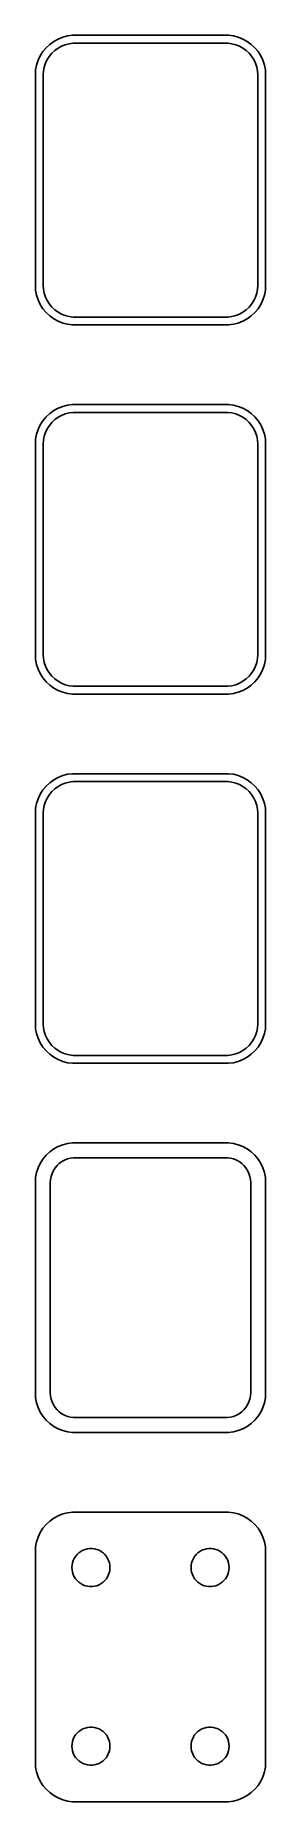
# Model space of a CAD drawing. Header units: metres. Extents: x -14 to 14, y 214 to 437.
import ezdxf

# ---------------------------------------------------------------- set-up
doc = ezdxf.new("R2010")
doc.units = ezdxf.units.M

msp = doc.modelspace()

# ---------------------------------------------------------------- linework, layer by layer
for p, q in [((-11.6289, 436.274), (-12.1791, 435.972)), ((-11.0451, 436.505), (-11.6289, 436.274)), ((-10.4369, 436.661), (-11.0451, 436.505)), ((-9.81395, 436.74), (-10.4369, 436.661)), ((9.81395, 436.74), (-9.81395, 436.74)), ((10.4369, 436.661), (9.81395, 436.74)), ((11.0451, 436.505), (10.4369, 436.661)), ((11.6289, 436.274), (11.0451, 436.505)), ((12.1791, 435.972), (11.6289, 436.274)), ((-13.8815, 434.159), (-14.1489, 433.591)), ((-13.5451, 434.689), (-13.8815, 434.159)), ((-13.1448, 435.173), (-13.5451, 434.689)), ((-12.6871, 435.603), (-13.1448, 435.173)), ((-13.0052, 433.677), (-12.7361, 434.101)), ((-12.7361, 434.101), (-12.4159, 434.488)), ((-12.1791, 435.972), (-12.6871, 435.603)), ((-12.4159, 434.488), (-12.0497, 434.832)), ((-12.0497, 434.832), (-11.6433, 435.127)), ((-11.6433, 435.127), (-11.2031, 435.369)), ((-11.2031, 435.369), (-10.7361, 435.554)), ((-10.7361, 435.554), (-10.2495, 435.679)), ((-10.2495, 435.679), (-9.75116, 435.742)), ((-9.75116, 435.742), (9.75116, 435.742)), ((9.75116, 435.742), (10.2495, 435.679)), ((10.2495, 435.679), (10.7361, 435.554)), ((10.7361, 435.554), (11.2031, 435.369)), ((11.2031, 435.369), (11.6433, 435.127)), ((11.6433, 435.127), (12.0497, 434.832)), ((12.0497, 434.832), (12.4159, 434.488)), ((12.6871, 435.603), (12.1791, 435.972)), ((12.4159, 434.488), (12.7361, 434.101)), ((13.1448, 435.173), (12.6871, 435.603)), ((12.7361, 434.101), (13.0052, 433.677)), ((13.5451, 434.689), (13.1448, 435.173)), ((13.8815, 434.159), (13.5451, 434.689)), ((14.1489, 433.591), (13.8815, 434.159)), ((-14.4606, 432.377), (-14.5, 431.75)), ((-14.5, 431.75), (-14.5, 405.25)), ((-14.3429, 432.993), (-14.4606, 432.377)), ((-14.1489, 433.591), (-14.3429, 432.993)), ((-13.5, 431.75), (-13.4684, 432.251)), ((-13.5, 405.25), (-13.5, 431.75)), ((-13.4684, 432.251), (-13.3743, 432.745)), ((-13.3743, 432.745), (-13.2191, 433.222)), ((-13.2191, 433.222), (-13.0052, 433.677)), ((13.0052, 433.677), (13.2191, 433.222)), ((13.2191, 433.222), (13.3743, 432.745)), ((13.3743, 432.745), (13.4684, 432.251)), ((13.4684, 432.251), (13.5, 431.75)), ((13.5, 431.75), (13.5, 405.25)), ((14.3429, 432.993), (14.1489, 433.591)), ((14.4606, 432.377), (14.3429, 432.993)), ((14.5, 431.75), (14.4606, 432.377)), ((14.5, 405.25), (14.5, 431.75)), ((-14.5, 405.25), (-14.4606, 404.623)), ((-13.4684, 404.749), (-13.5, 405.25)), ((13.5, 405.25), (13.4684, 404.749)), ((14.4606, 404.623), (14.5, 405.25)), ((-14.4606, 404.623), (-14.3429, 404.007)), ((-14.3429, 404.007), (-14.1489, 403.409)), ((-14.1489, 403.409), (-13.8815, 402.841)), ((-13.8815, 402.841), (-13.5451, 402.311)), ((-13.3743, 404.255), (-13.4684, 404.749)), ((-13.2191, 403.778), (-13.3743, 404.255)), ((-13.0052, 403.323), (-13.2191, 403.778)), ((-12.7361, 402.899), (-13.0052, 403.323)), ((-12.4159, 402.512), (-12.7361, 402.899)), ((12.7361, 402.899), (12.4159, 402.512)), ((13.0052, 403.323), (12.7361, 402.899)), ((13.2191, 403.778), (13.0052, 403.323)), ((13.3743, 404.255), (13.2191, 403.778)), ((13.4684, 404.749), (13.3743, 404.255)), ((13.5451, 402.311), (13.8815, 402.841)), ((13.8815, 402.841), (14.1489, 403.409)), ((14.1489, 403.409), (14.3429, 404.007)), ((14.3429, 404.007), (14.4606, 404.623)), ((-13.5451, 402.311), (-13.1448, 401.827)), ((-13.1448, 401.827), (-12.6871, 401.397)), ((-12.6871, 401.397), (-12.1791, 401.028)), ((-12.0497, 402.168), (-12.4159, 402.512)), ((-12.1791, 401.028), (-11.6289, 400.726)), ((-11.6433, 401.873), (-12.0497, 402.168)), ((-11.2031, 401.631), (-11.6433, 401.873)), ((-11.6289, 400.726), (-11.0451, 400.495)), ((-10.7361, 401.446), (-11.2031, 401.631)), ((-11.0451, 400.495), (-10.4369, 400.339)), ((-10.2495, 401.321), (-10.7361, 401.446)), ((-9.75116, 401.258), (-10.2495, 401.321)), ((9.75116, 401.258), (-9.75116, 401.258)), ((10.2495, 401.321), (9.75116, 401.258)), ((10.7361, 401.446), (10.2495, 401.321)), ((10.4369, 400.339), (11.0451, 400.495)), ((11.2031, 401.631), (10.7361, 401.446)), ((11.0451, 400.495), (11.6289, 400.726)), ((11.6433, 401.873), (11.2031, 401.631)), ((11.6289, 400.726), (12.1791, 401.028)), ((12.0497, 402.168), (11.6433, 401.873)), ((12.4159, 402.512), (12.0497, 402.168)), ((12.1791, 401.028), (12.6871, 401.397)), ((12.6871, 401.397), (13.1448, 401.827)), ((13.1448, 401.827), (13.5451, 402.311)), ((-10.4369, 400.339), (-9.81395, 400.26)), ((-9.81395, 400.26), (9.81395, 400.26)), ((9.81395, 400.26), (10.4369, 400.339)), ((-12.1791, 389.472), (-12.6871, 389.103)), ((-11.6289, 389.774), (-12.1791, 389.472)), ((-11.0451, 390.005), (-11.6289, 389.774)), ((-10.4369, 390.161), (-11.0451, 390.005)), ((-9.81395, 390.24), (-10.4369, 390.161)), ((9.81395, 390.24), (-9.81395, 390.24)), ((10.4369, 390.161), (9.81395, 390.24)), ((11.0451, 390.005), (10.4369, 390.161)), ((11.6289, 389.774), (11.0451, 390.005)), ((12.1791, 389.472), (11.6289, 389.774)), ((12.6871, 389.103), (12.1791, 389.472)), ((-13.8815, 387.659), (-14.1489, 387.091)), ((-13.5451, 388.189), (-13.8815, 387.659)), ((-13.1448, 388.673), (-13.5451, 388.189)), ((-13.2191, 386.722), (-13.0052, 387.177)), ((-12.6871, 389.103), (-13.1448, 388.673)), ((-13.0052, 387.177), (-12.7361, 387.601)), ((-12.7361, 387.601), (-12.4159, 387.988)), ((-12.4159, 387.988), (-12.0497, 388.332)), ((-12.0497, 388.332), (-11.6433, 388.627)), ((-11.6433, 388.627), (-11.2031, 388.869)), ((-11.2031, 388.869), (-10.7361, 389.054)), ((-10.7361, 389.054), (-10.2495, 389.179)), ((-10.2495, 389.179), (-9.75116, 389.242)), ((-9.75116, 389.242), (9.75116, 389.242)), ((9.75116, 389.242), (10.2495, 389.179)), ((10.2495, 389.179), (10.7361, 389.054)), ((10.7361, 389.054), (11.2031, 388.869)), ((11.2031, 388.869), (11.6433, 388.627)), ((11.6433, 388.627), (12.0497, 388.332)), ((12.0497, 388.332), (12.4159, 387.988)), ((12.4159, 387.988), (12.7361, 387.601)), ((13.1448, 388.673), (12.6871, 389.103)), ((12.7361, 387.601), (13.0052, 387.177)), ((13.0052, 387.177), (13.2191, 386.722)), ((13.5451, 388.189), (13.1448, 388.673)), ((13.8815, 387.659), (13.5451, 388.189)), ((14.1489, 387.091), (13.8815, 387.659)), ((-14.4606, 385.877), (-14.5, 385.25)), ((-14.5, 385.25), (-14.5, 358.75)), ((-14.3429, 386.493), (-14.4606, 385.877)), ((-14.1489, 387.091), (-14.3429, 386.493)), ((-13.5, 385.25), (-13.4684, 385.751)), ((-13.5, 358.75), (-13.5, 385.25)), ((-13.4684, 385.751), (-13.3743, 386.245)), ((-13.3743, 386.245), (-13.2191, 386.722)), ((13.2191, 386.722), (13.3743, 386.245)), ((13.3743, 386.245), (13.4684, 385.751)), ((13.4684, 385.751), (13.5, 385.25)), ((13.5, 385.25), (13.5, 358.75)), ((14.3429, 386.493), (14.1489, 387.091)), ((14.4606, 385.877), (14.3429, 386.493)), ((14.5, 385.25), (14.4606, 385.877)), ((14.5, 358.75), (14.5, 385.25)), ((-14.5, 358.75), (-14.4606, 358.123)), ((-13.4684, 358.249), (-13.5, 358.75)), ((-13.3743, 357.755), (-13.4684, 358.249)), ((13.4684, 358.249), (13.3743, 357.755)), ((13.5, 358.75), (13.4684, 358.249)), ((14.4606, 358.123), (14.5, 358.75)), ((-14.4606, 358.123), (-14.3429, 357.507)), ((-14.3429, 357.507), (-14.1489, 356.909)), ((-14.1489, 356.909), (-13.8815, 356.341)), ((-13.8815, 356.341), (-13.5451, 355.811)), ((-13.2191, 357.278), (-13.3743, 357.755)), ((-13.0052, 356.823), (-13.2191, 357.278)), ((-12.7361, 356.399), (-13.0052, 356.823)), ((-12.4159, 356.012), (-12.7361, 356.399)), ((-12.0497, 355.668), (-12.4159, 356.012)), ((12.4159, 356.012), (12.0497, 355.668)), ((12.7361, 356.399), (12.4159, 356.012)), ((13.0052, 356.823), (12.7361, 356.399)), ((13.2191, 357.278), (13.0052, 356.823)), ((13.3743, 357.755), (13.2191, 357.278)), ((13.5451, 355.811), (13.8815, 356.341)), ((13.8815, 356.341), (14.1489, 356.909)), ((14.1489, 356.909), (14.3429, 357.507)), ((14.3429, 357.507), (14.4606, 358.123)), ((-13.5451, 355.811), (-13.1448, 355.327)), ((-13.1448, 355.327), (-12.6871, 354.897)), ((-12.6871, 354.897), (-12.1791, 354.528)), ((-12.1791, 354.528), (-11.6289, 354.226)), ((-11.6433, 355.373), (-12.0497, 355.668)), ((-11.2031, 355.131), (-11.6433, 355.373)), ((-11.6289, 354.226), (-11.0451, 353.995)), ((-10.7361, 354.946), (-11.2031, 355.131)), ((-11.0451, 353.995), (-10.4369, 353.839)), ((-10.2495, 354.821), (-10.7361, 354.946)), ((-10.4369, 353.839), (-9.81395, 353.76)), ((-9.75116, 354.758), (-10.2495, 354.821)), ((-9.81395, 353.76), (9.81395, 353.76)), ((9.75116, 354.758), (-9.75116, 354.758)), ((10.2495, 354.821), (9.75116, 354.758)), ((9.81395, 353.76), (10.4369, 353.839)), ((10.7361, 354.946), (10.2495, 354.821)), ((10.4369, 353.839), (11.0451, 353.995)), ((11.2031, 355.131), (10.7361, 354.946)), ((11.0451, 353.995), (11.6289, 354.226)), ((11.6433, 355.373), (11.2031, 355.131)), ((11.6289, 354.226), (12.1791, 354.528)), ((12.0497, 355.668), (11.6433, 355.373)), ((12.1791, 354.528), (12.6871, 354.897)), ((12.6871, 354.897), (13.1448, 355.327)), ((13.1448, 355.327), (13.5451, 355.811)), ((-12.1791, 342.972), (-12.6871, 342.603)), ((-11.6289, 343.274), (-12.1791, 342.972)), ((-11.0451, 343.505), (-11.6289, 343.274)), ((-10.4369, 343.661), (-11.0451, 343.505)), ((-10.7361, 342.554), (-10.2495, 342.679)), ((-9.81395, 343.74), (-10.4369, 343.661)), ((-10.2495, 342.679), (-9.75116, 342.742)), ((9.81395, 343.74), (-9.81395, 343.74)), ((-9.75116, 342.742), (9.75116, 342.742)), ((9.75116, 342.742), (10.2495, 342.679)), ((10.4369, 343.661), (9.81395, 343.74)), ((10.2495, 342.679), (10.7361, 342.554)), ((11.0451, 343.505), (10.4369, 343.661)), ((11.6289, 343.274), (11.0451, 343.505)), ((12.1791, 342.972), (11.6289, 343.274)), ((12.6871, 342.603), (12.1791, 342.972)), ((-14.1489, 340.591), (-14.3429, 339.993)), ((-13.8815, 341.159), (-14.1489, 340.591)), ((-13.5451, 341.689), (-13.8815, 341.159)), ((-13.1448, 342.173), (-13.5451, 341.689)), ((-13.2191, 340.222), (-13.0052, 340.677)), ((-12.6871, 342.603), (-13.1448, 342.173)), ((-13.0052, 340.677), (-12.7361, 341.101)), ((-12.7361, 341.101), (-12.4159, 341.488)), ((-12.4159, 341.488), (-12.0497, 341.832)), ((-12.0497, 341.832), (-11.6433, 342.127)), ((-11.6433, 342.127), (-11.2031, 342.369)), ((-11.2031, 342.369), (-10.7361, 342.554)), ((10.7361, 342.554), (11.2031, 342.369)), ((11.2031, 342.369), (11.6433, 342.127)), ((11.6433, 342.127), (12.0497, 341.832)), ((12.0497, 341.832), (12.4159, 341.488)), ((12.4159, 341.488), (12.7361, 341.101)), ((13.1448, 342.173), (12.6871, 342.603)), ((12.7361, 341.101), (13.0052, 340.677)), ((13.0052, 340.677), (13.2191, 340.222)), ((13.5451, 341.689), (13.1448, 342.173)), ((13.8815, 341.159), (13.5451, 341.689)), ((14.1489, 340.591), (13.8815, 341.159)), ((14.3429, 339.993), (14.1489, 340.591)), ((-14.4606, 339.377), (-14.5, 338.75)), ((-14.5, 338.75), (-14.5, 312.25)), ((-14.3429, 339.993), (-14.4606, 339.377)), ((-13.5, 338.75), (-13.4684, 339.251)), ((-13.5, 312.25), (-13.5, 338.75)), ((-13.4684, 339.251), (-13.3743, 339.745)), ((-13.3743, 339.745), (-13.2191, 340.222)), ((13.2191, 340.222), (13.3743, 339.745)), ((13.3743, 339.745), (13.4684, 339.251)), ((13.4684, 339.251), (13.5, 338.75)), ((13.5, 338.75), (13.5, 312.25)), ((14.4606, 339.377), (14.3429, 339.993)), ((14.5, 338.75), (14.4606, 339.377)), ((14.5, 312.25), (14.5, 338.75)), ((-14.5, 312.25), (-14.4606, 311.623)), ((-14.4606, 311.623), (-14.3429, 311.007)), ((-13.4684, 311.749), (-13.5, 312.25)), ((-13.3743, 311.255), (-13.4684, 311.749)), ((13.4684, 311.749), (13.3743, 311.255)), ((13.5, 312.25), (13.4684, 311.749)), ((14.3429, 311.007), (14.4606, 311.623)), ((14.4606, 311.623), (14.5, 312.25)), ((-14.3429, 311.007), (-14.1489, 310.409)), ((-14.1489, 310.409), (-13.8815, 309.841)), ((-13.8815, 309.841), (-13.5451, 309.311)), ((-13.5451, 309.311), (-13.1448, 308.827)), ((-13.2191, 310.778), (-13.3743, 311.255)), ((-13.0052, 310.323), (-13.2191, 310.778)), ((-12.7361, 309.899), (-13.0052, 310.323)), ((-12.4159, 309.512), (-12.7361, 309.899)), ((-12.0497, 309.168), (-12.4159, 309.512)), ((12.4159, 309.512), (12.0497, 309.168)), ((12.7361, 309.899), (12.4159, 309.512)), ((13.0052, 310.323), (12.7361, 309.899)), ((13.2191, 310.778), (13.0052, 310.323)), ((13.1448, 308.827), (13.5451, 309.311)), ((13.3743, 311.255), (13.2191, 310.778)), ((13.5451, 309.311), (13.8815, 309.841)), ((13.8815, 309.841), (14.1489, 310.409)), ((14.1489, 310.409), (14.3429, 311.007)), ((-13.1448, 308.827), (-12.6871, 308.397)), ((-12.6871, 308.397), (-12.1791, 308.028)), ((-12.1791, 308.028), (-11.6289, 307.726)), ((-11.6433, 308.873), (-12.0497, 309.168)), ((-11.2031, 308.631), (-11.6433, 308.873)), ((-11.6289, 307.726), (-11.0451, 307.495)), ((-10.7361, 308.446), (-11.2031, 308.631)), ((-11.0451, 307.495), (-10.4369, 307.339)), ((-10.2495, 308.321), (-10.7361, 308.446)), ((-10.4369, 307.339), (-9.81395, 307.26)), ((-9.75116, 308.258), (-10.2495, 308.321)), ((-9.81395, 307.26), (9.81395, 307.26)), ((9.75116, 308.258), (-9.75116, 308.258)), ((10.2495, 308.321), (9.75116, 308.258)), ((9.81395, 307.26), (10.4369, 307.339)), ((10.7361, 308.446), (10.2495, 308.321)), ((10.4369, 307.339), (11.0451, 307.495)), ((11.2031, 308.631), (10.7361, 308.446)), ((11.0451, 307.495), (11.6289, 307.726)), ((11.6433, 308.873), (11.2031, 308.631)), ((11.6289, 307.726), (12.1791, 308.028)), ((12.0497, 309.168), (11.6433, 308.873)), ((12.1791, 308.028), (12.6871, 308.397)), ((12.6871, 308.397), (13.1448, 308.827)), ((-12.6871, 296.103), (-13.1448, 295.673)), ((-12.1791, 296.472), (-12.6871, 296.103)), ((-11.6289, 296.774), (-12.1791, 296.472)), ((-11.0451, 297.005), (-11.6289, 296.774)), ((-10.4369, 297.161), (-11.0451, 297.005)), ((-9.81395, 297.24), (-10.4369, 297.161)), ((9.81395, 297.24), (-9.81395, 297.24)), ((10.4369, 297.161), (9.81395, 297.24)), ((11.0451, 297.005), (10.4369, 297.161)), ((11.6289, 296.774), (11.0451, 297.005)), ((12.1791, 296.472), (11.6289, 296.774)), ((12.6871, 296.103), (12.1791, 296.472)), ((13.1448, 295.673), (12.6871, 296.103)), ((-14.1489, 294.091), (-14.3429, 293.493)), ((-13.8815, 294.659), (-14.1489, 294.091)), ((-13.5451, 295.189), (-13.8815, 294.659)), ((-13.1448, 295.673), (-13.5451, 295.189)), ((-12.3943, 293.396), (-12.2279, 293.75)), ((-12.2279, 293.75), (-12.0184, 294.08)), ((-12.0184, 294.08), (-11.7692, 294.381)), ((-11.7692, 294.381), (-11.4842, 294.649)), ((-11.4842, 294.649), (-11.168, 294.878)), ((-11.168, 294.878), (-10.8254, 295.067)), ((-10.8254, 295.067), (-10.4619, 295.211)), ((-10.4619, 295.211), (-10.0833, 295.308)), ((-10.0833, 295.308), (-9.69545, 295.357)), ((-9.69545, 295.357), (9.69545, 295.357)), ((9.69545, 295.357), (10.0833, 295.308)), ((10.0833, 295.308), (10.4619, 295.211)), ((10.4619, 295.211), (10.8254, 295.067)), ((10.8254, 295.067), (11.168, 294.878)), ((11.168, 294.878), (11.4842, 294.649)), ((11.4842, 294.649), (11.7692, 294.381)), ((11.7692, 294.381), (12.0184, 294.08)), ((12.0184, 294.08), (12.2279, 293.75)), ((12.2279, 293.75), (12.3943, 293.396)), ((13.5451, 295.189), (13.1448, 295.673)), ((13.8815, 294.659), (13.5451, 295.189)), ((14.1489, 294.091), (13.8815, 294.659)), ((14.3429, 293.493), (14.1489, 294.091)), ((-14.4606, 292.877), (-14.5, 292.25)), ((-14.5, 292.25), (-14.5, 265.75)), ((-14.3429, 293.493), (-14.4606, 292.877)), ((-12.6129, 292.25), (-12.5884, 292.64)), ((-12.6129, 265.75), (-12.6129, 292.25)), ((-12.5884, 292.64), (-12.5151, 293.024)), ((-12.5151, 293.024), (-12.3943, 293.396)), ((12.3943, 293.396), (12.5151, 293.024)), ((12.5151, 293.024), (12.5884, 292.64)), ((12.5884, 292.64), (12.6129, 292.25)), ((12.6129, 292.25), (12.6129, 265.75)), ((14.4606, 292.877), (14.3429, 293.493)), ((14.5, 292.25), (14.4606, 292.877)), ((14.5, 265.75), (14.5, 292.25)), ((-14.5, 265.75), (-14.4606, 265.123)), ((-14.4606, 265.123), (-14.3429, 264.507)), ((-12.5884, 265.36), (-12.6129, 265.75)), ((-12.5151, 264.976), (-12.5884, 265.36)), ((-12.3943, 264.604), (-12.5151, 264.976)), ((12.5151, 264.976), (12.3943, 264.604)), ((12.5884, 265.36), (12.5151, 264.976)), ((12.6129, 265.75), (12.5884, 265.36)), ((14.3429, 264.507), (14.4606, 265.123)), ((14.4606, 265.123), (14.5, 265.75)), ((-14.3429, 264.507), (-14.1489, 263.909)), ((-14.1489, 263.909), (-13.8815, 263.341)), ((-13.8815, 263.341), (-13.5451, 262.811)), ((-13.5451, 262.811), (-13.1448, 262.327)), ((-12.2279, 264.25), (-12.3943, 264.604)), ((-12.0184, 263.92), (-12.2279, 264.25)), ((-11.7692, 263.619), (-12.0184, 263.92)), ((-11.4842, 263.351), (-11.7692, 263.619)), ((-11.168, 263.122), (-11.4842, 263.351)), ((-10.8254, 262.933), (-11.168, 263.122)), ((-10.4619, 262.789), (-10.8254, 262.933)), ((-10.0833, 262.692), (-10.4619, 262.789)), ((-9.69545, 262.643), (-10.0833, 262.692)), ((9.69545, 262.643), (-9.69545, 262.643)), ((10.0833, 262.692), (9.69545, 262.643)), ((10.4619, 262.789), (10.0833, 262.692)), ((10.8254, 262.933), (10.4619, 262.789)), ((11.168, 263.122), (10.8254, 262.933)), ((11.4842, 263.351), (11.168, 263.122)), ((11.7692, 263.619), (11.4842, 263.351)), ((12.0184, 263.92), (11.7692, 263.619)), ((12.2279, 264.25), (12.0184, 263.92)), ((12.3943, 264.604), (12.2279, 264.25)), ((13.1448, 262.327), (13.5451, 262.811)), ((13.5451, 262.811), (13.8815, 263.341)), ((13.8815, 263.341), (14.1489, 263.909)), ((14.1489, 263.909), (14.3429, 264.507)), ((-13.1448, 262.327), (-12.6871, 261.897)), ((-12.6871, 261.897), (-12.1791, 261.528)), ((-12.1791, 261.528), (-11.6289, 261.226)), ((-11.6289, 261.226), (-11.0451, 260.995)), ((-11.0451, 260.995), (-10.4369, 260.839)), ((-10.4369, 260.839), (-9.81395, 260.76)), ((-9.81395, 260.76), (9.81395, 260.76)), ((9.81395, 260.76), (10.4369, 260.839)), ((10.4369, 260.839), (11.0451, 260.995)), ((11.0451, 260.995), (11.6289, 261.226)), ((11.6289, 261.226), (12.1791, 261.528)), ((12.1791, 261.528), (12.6871, 261.897)), ((12.6871, 261.897), (13.1448, 262.327)), ((-12.6871, 249.603), (-13.1448, 249.173)), ((-12.1791, 249.972), (-12.6871, 249.603)), ((-11.6289, 250.274), (-12.1791, 249.972)), ((-11.0451, 250.505), (-11.6289, 250.274)), ((-10.4369, 250.661), (-11.0451, 250.505)), ((-9.81395, 250.74), (-10.4369, 250.661)), ((9.81395, 250.74), (-9.81395, 250.74)), ((10.4369, 250.661), (9.81395, 250.74)), ((11.0451, 250.505), (10.4369, 250.661)), ((11.6289, 250.274), (11.0451, 250.505)), ((12.1791, 249.972), (11.6289, 250.274)), ((12.6871, 249.603), (12.1791, 249.972)), ((13.1448, 249.173), (12.6871, 249.603)), ((-14.3429, 246.993), (-14.4606, 246.377)), ((-14.1489, 247.591), (-14.3429, 246.993)), ((-13.8815, 248.159), (-14.1489, 247.591)), ((-13.5451, 248.689), (-13.8815, 248.159)), ((-13.1448, 249.173), (-13.5451, 248.689)), ((13.5451, 248.689), (13.1448, 249.173)), ((13.8815, 248.159), (13.5451, 248.689)), ((14.1489, 247.591), (13.8815, 248.159)), ((14.3429, 246.993), (14.1489, 247.591)), ((14.4606, 246.377), (14.3429, 246.993)), ((-14.4606, 246.377), (-14.5, 245.75)), ((-14.5, 245.75), (-14.5, 219.25)), ((-9.73146, 244.633), (-9.60313, 244.906)), ((-9.60313, 244.906), (-9.44164, 245.161)), ((-9.44164, 245.161), (-9.24951, 245.393)), ((-9.24951, 245.393), (-9.02982, 245.599)), ((-9.02982, 245.599), (-8.78598, 245.776)), ((-8.78598, 245.776), (-8.52187, 245.922)), ((-8.52187, 245.922), (-8.24164, 246.033)), ((-8.24164, 246.033), (-7.94971, 246.107)), ((-7.94971, 246.107), (-7.6507, 246.145)), ((-7.6507, 246.145), (-7.34929, 246.145)), ((-7.34929, 246.145), (-7.05028, 246.107)), ((-7.05028, 246.107), (-6.75835, 246.033)), ((-6.75835, 246.033), (-6.47812, 245.922)), ((-6.47812, 245.922), (-6.214, 245.776)), ((-6.214, 245.776), (-5.97017, 245.599)), ((-5.97017, 245.599), (-5.75047, 245.393)), ((-5.75047, 245.393), (-5.55835, 245.161)), ((-5.55835, 245.161), (-5.39685, 244.906)), ((-5.39685, 244.906), (-5.26852, 244.633)), ((5.26852, 244.633), (5.39685, 244.906)), ((5.39685, 244.906), (5.55835, 245.161)), ((5.55835, 245.161), (5.75047, 245.393)), ((5.75047, 245.393), (5.97017, 245.599)), ((5.97017, 245.599), (6.214, 245.776)), ((6.214, 245.776), (6.47812, 245.922)), ((6.47812, 245.922), (6.75835, 246.033)), ((6.75835, 246.033), (7.05028, 246.107)), ((7.05028, 246.107), (7.34929, 246.145)), ((7.34929, 246.145), (7.6507, 246.145)), ((7.6507, 246.145), (7.94971, 246.107)), ((7.94971, 246.107), (8.24164, 246.033)), ((8.24164, 246.033), (8.52187, 245.922)), ((8.52187, 245.922), (8.78598, 245.776)), ((8.78598, 245.776), (9.02982, 245.599)), ((9.02982, 245.599), (9.24951, 245.393)), ((9.24951, 245.393), (9.44164, 245.161)), ((9.44164, 245.161), (9.60313, 244.906)), ((9.60313, 244.906), (9.73146, 244.633)), ((14.5, 245.75), (14.4606, 246.377)), ((14.5, 219.25), (14.5, 245.75)), ((-9.89999, 243.75), (-9.88107, 244.051)), ((-9.88107, 243.449), (-9.89999, 243.75)), ((-9.88107, 244.051), (-9.82458, 244.347)), ((-9.82458, 243.153), (-9.88107, 243.449)), ((-9.82458, 244.347), (-9.73146, 244.633)), ((-9.73146, 242.867), (-9.82458, 243.153)), ((-9.60313, 242.594), (-9.73146, 242.867)), ((-9.44164, 242.339), (-9.60313, 242.594)), ((-5.39685, 242.594), (-5.55835, 242.339)), ((-5.26852, 242.867), (-5.39685, 242.594)), ((-5.26852, 244.633), (-5.1754, 244.347)), ((-5.1754, 243.153), (-5.26852, 242.867)), ((-5.1754, 244.347), (-5.11891, 244.051)), ((-5.11891, 243.449), (-5.1754, 243.153)), ((-5.11891, 244.051), (-5.09999, 243.75)), ((-5.09999, 243.75), (-5.11891, 243.449)), ((5.09999, 243.75), (5.11891, 244.051)), ((5.11891, 243.449), (5.09999, 243.75)), ((5.11891, 244.051), (5.1754, 244.347)), ((5.1754, 243.153), (5.11891, 243.449)), ((5.1754, 244.347), (5.26852, 244.633)), ((5.26852, 242.867), (5.1754, 243.153)), ((5.39685, 242.594), (5.26852, 242.867)), ((5.55835, 242.339), (5.39685, 242.594)), ((9.60313, 242.594), (9.44164, 242.339)), ((9.73146, 242.867), (9.60313, 242.594)), ((9.73146, 244.633), (9.82458, 244.347)), ((9.82458, 243.153), (9.73146, 242.867)), ((9.82458, 244.347), (9.88107, 244.051)), ((9.88107, 243.449), (9.82458, 243.153)), ((9.88107, 244.051), (9.89999, 243.75)), ((9.89999, 243.75), (9.88107, 243.449)), ((-9.24951, 242.107), (-9.44164, 242.339)), ((-9.02982, 241.901), (-9.24951, 242.107)), ((-8.78598, 241.724), (-9.02982, 241.901)), ((-8.52187, 241.578), (-8.78598, 241.724)), ((-8.24164, 241.467), (-8.52187, 241.578)), ((-7.94971, 241.393), (-8.24164, 241.467)), ((-7.6507, 241.355), (-7.94971, 241.393)), ((-7.34929, 241.355), (-7.6507, 241.355)), ((-7.05028, 241.393), (-7.34929, 241.355)), ((-6.75835, 241.467), (-7.05028, 241.393)), ((-6.47812, 241.578), (-6.75835, 241.467)), ((-6.214, 241.724), (-6.47812, 241.578)), ((-5.97017, 241.901), (-6.214, 241.724)), ((-5.75047, 242.107), (-5.97017, 241.901)), ((-5.55835, 242.339), (-5.75047, 242.107)), ((5.75047, 242.107), (5.55835, 242.339)), ((5.97017, 241.901), (5.75047, 242.107)), ((6.214, 241.724), (5.97017, 241.901)), ((6.47812, 241.578), (6.214, 241.724)), ((6.75835, 241.467), (6.47812, 241.578)), ((7.05028, 241.393), (6.75835, 241.467)), ((7.34929, 241.355), (7.05028, 241.393)), ((7.6507, 241.355), (7.34929, 241.355)), ((7.94971, 241.393), (7.6507, 241.355)), ((8.24164, 241.467), (7.94971, 241.393)), ((8.52187, 241.578), (8.24164, 241.467)), ((8.78598, 241.724), (8.52187, 241.578)), ((9.02982, 241.901), (8.78598, 241.724)), ((9.24951, 242.107), (9.02982, 241.901)), ((9.44164, 242.339), (9.24951, 242.107)), ((-9.60313, 222.406), (-9.44164, 222.661)), ((-9.44164, 222.661), (-9.24951, 222.893)), ((-9.24951, 222.893), (-9.02982, 223.099)), ((-9.02982, 223.099), (-8.78598, 223.276)), ((-8.78598, 223.276), (-8.52187, 223.422)), ((-8.52187, 223.422), (-8.24164, 223.533)), ((-8.24164, 223.533), (-7.94971, 223.607)), ((-7.94971, 223.607), (-7.6507, 223.645)), ((-7.6507, 223.645), (-7.34929, 223.645)), ((-7.34929, 223.645), (-7.05028, 223.607)), ((-7.05028, 223.607), (-6.75835, 223.533)), ((-6.75835, 223.533), (-6.47812, 223.422)), ((-6.47812, 223.422), (-6.214, 223.276)), ((-6.214, 223.276), (-5.97017, 223.099)), ((-5.97017, 223.099), (-5.75047, 222.893)), ((-5.75047, 222.893), (-5.55835, 222.661)), ((-5.55835, 222.661), (-5.39685, 222.406)), ((5.39685, 222.406), (5.55835, 222.661)), ((5.55835, 222.661), (5.75047, 222.893)), ((5.75047, 222.893), (5.97017, 223.099)), ((5.97017, 223.099), (6.214, 223.276)), ((6.214, 223.276), (6.47812, 223.422)), ((6.47812, 223.422), (6.75835, 223.533)), ((6.75835, 223.533), (7.05028, 223.607)), ((7.05028, 223.607), (7.34929, 223.645)), ((7.34929, 223.645), (7.6507, 223.645)), ((7.6507, 223.645), (7.94971, 223.607)), ((7.94971, 223.607), (8.24164, 223.533)), ((8.24164, 223.533), (8.52187, 223.422)), ((8.52187, 223.422), (8.78598, 223.276)), ((8.78598, 223.276), (9.02982, 223.099)), ((9.02982, 223.099), (9.24951, 222.893)), ((9.24951, 222.893), (9.44164, 222.661)), ((9.44164, 222.661), (9.60313, 222.406)), ((-9.89999, 221.25), (-9.88107, 221.551)), ((-9.88107, 220.949), (-9.89999, 221.25)), ((-9.88107, 221.551), (-9.82458, 221.847)), ((-9.82458, 220.653), (-9.88107, 220.949)), ((-9.82458, 221.847), (-9.73146, 222.133)), ((-9.73146, 220.367), (-9.82458, 220.653)), ((-9.73146, 222.133), (-9.60313, 222.406)), ((-9.60313, 220.094), (-9.73146, 220.367)), ((-5.39685, 222.406), (-5.26852, 222.133)), ((-5.26852, 220.367), (-5.39685, 220.094)), ((-5.26852, 222.133), (-5.1754, 221.847)), ((-5.1754, 220.653), (-5.26852, 220.367)), ((-5.1754, 221.847), (-5.11891, 221.551)), ((-5.11891, 220.949), (-5.1754, 220.653)), ((-5.11891, 221.551), (-5.09999, 221.25)), ((-5.09999, 221.25), (-5.11891, 220.949)), ((5.09999, 221.25), (5.11891, 221.551)), ((5.11891, 220.949), (5.09999, 221.25)), ((5.11891, 221.551), (5.1754, 221.847)), ((5.1754, 220.653), (5.11891, 220.949)), ((5.1754, 221.847), (5.26852, 222.133)), ((5.26852, 220.367), (5.1754, 220.653)), ((5.26852, 222.133), (5.39685, 222.406)), ((5.39685, 220.094), (5.26852, 220.367)), ((9.60313, 222.406), (9.73146, 222.133)), ((9.73146, 220.367), (9.60313, 220.094)), ((9.73146, 222.133), (9.82458, 221.847)), ((9.82458, 220.653), (9.73146, 220.367)), ((9.82458, 221.847), (9.88107, 221.551)), ((9.88107, 220.949), (9.82458, 220.653)), ((9.88107, 221.551), (9.89999, 221.25)), ((9.89999, 221.25), (9.88107, 220.949)), ((-14.5, 219.25), (-14.4606, 218.623)), ((-14.4606, 218.623), (-14.3429, 218.007)), ((-9.44164, 219.839), (-9.60313, 220.094)), ((-9.24951, 219.607), (-9.44164, 219.839)), ((-9.02982, 219.401), (-9.24951, 219.607)), ((-8.78598, 219.224), (-9.02982, 219.401)), ((-8.52187, 219.078), (-8.78598, 219.224)), ((-8.24164, 218.967), (-8.52187, 219.078)), ((-7.94971, 218.893), (-8.24164, 218.967)), ((-7.6507, 218.855), (-7.94971, 218.893)), ((-7.34929, 218.855), (-7.6507, 218.855)), ((-7.05028, 218.893), (-7.34929, 218.855)), ((-6.75835, 218.967), (-7.05028, 218.893)), ((-6.47812, 219.078), (-6.75835, 218.967)), ((-6.214, 219.224), (-6.47812, 219.078)), ((-5.97017, 219.401), (-6.214, 219.224)), ((-5.75047, 219.607), (-5.97017, 219.401)), ((-5.55835, 219.839), (-5.75047, 219.607)), ((-5.39685, 220.094), (-5.55835, 219.839)), ((5.55835, 219.839), (5.39685, 220.094)), ((5.75047, 219.607), (5.55835, 219.839)), ((5.97017, 219.401), (5.75047, 219.607)), ((6.214, 219.224), (5.97017, 219.401)), ((6.47812, 219.078), (6.214, 219.224)), ((6.75835, 218.967), (6.47812, 219.078)), ((7.05028, 218.893), (6.75835, 218.967)), ((7.34929, 218.855), (7.05028, 218.893)), ((7.6507, 218.855), (7.34929, 218.855)), ((7.94971, 218.893), (7.6507, 218.855)), ((8.24164, 218.967), (7.94971, 218.893)), ((8.52187, 219.078), (8.24164, 218.967)), ((8.78598, 219.224), (8.52187, 219.078)), ((9.02982, 219.401), (8.78598, 219.224)), ((9.24951, 219.607), (9.02982, 219.401)), ((9.44164, 219.839), (9.24951, 219.607)), ((9.60313, 220.094), (9.44164, 219.839)), ((14.3429, 218.007), (14.4606, 218.623)), ((14.4606, 218.623), (14.5, 219.25)), ((-14.3429, 218.007), (-14.1489, 217.409)), ((-14.1489, 217.409), (-13.8815, 216.841)), ((-13.8815, 216.841), (-13.5451, 216.311)), ((-13.5451, 216.311), (-13.1448, 215.827)), ((-13.1448, 215.827), (-12.6871, 215.397)), ((12.6871, 215.397), (13.1448, 215.827)), ((13.1448, 215.827), (13.5451, 216.311)), ((13.5451, 216.311), (13.8815, 216.841)), ((13.8815, 216.841), (14.1489, 217.409)), ((14.1489, 217.409), (14.3429, 218.007)), ((-12.6871, 215.397), (-12.1791, 215.028)), ((-12.1791, 215.028), (-11.6289, 214.726)), ((-11.6289, 214.726), (-11.0451, 214.495)), ((-11.0451, 214.495), (-10.4369, 214.339)), ((-10.4369, 214.339), (-9.81395, 214.26)), ((-9.81395, 214.26), (9.81395, 214.26)), ((9.81395, 214.26), (10.4369, 214.339)), ((10.4369, 214.339), (11.0451, 214.495)), ((11.0451, 214.495), (11.6289, 214.726)), ((11.6289, 214.726), (12.1791, 215.028)), ((12.1791, 215.028), (12.6871, 215.397))]:
    msp.add_line(p, q)

doc.saveas('drawing.dxf')
